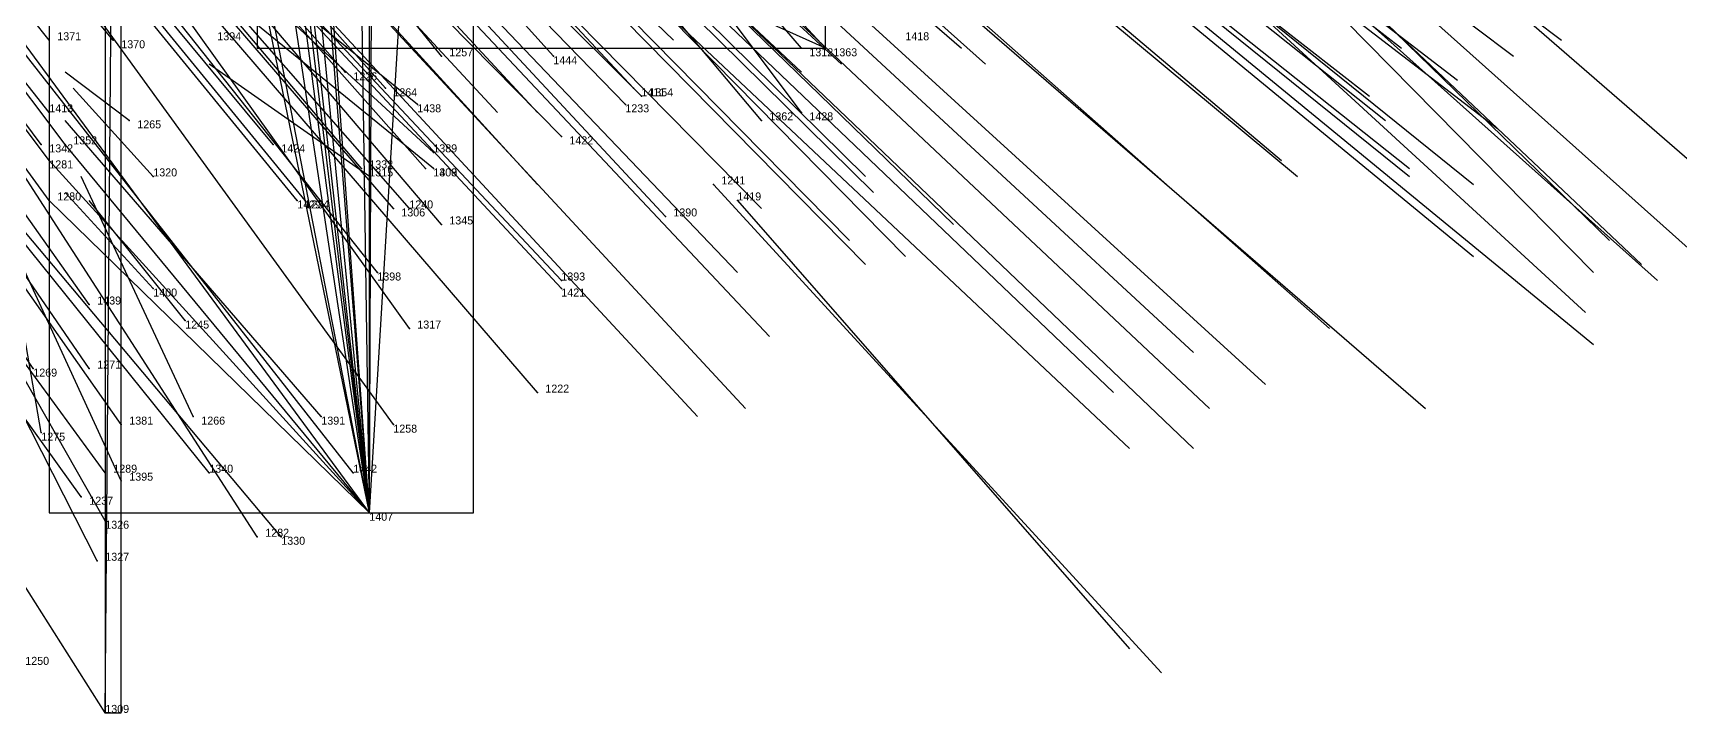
# Model space of a CAD drawing. Extents: x -0.5 to 0.59, y -0.5 to 0.59.
# Drawn here: x 0.26 to 0.4658, y -0.42 to -0.3351 of the extents above; entities that cross this region are included whole.
import ezdxf

# ---------------------------------------------------------------- set-up
doc = ezdxf.new("R2010")
doc.units = 0
for name, color, linetype in [('Clients', 3, 'CONTINUOUS'), ('Facilities', 3, 'CONTINUOUS'), ('Facilities_lines', 3, 'CONTINUOUS'), ('Min_max_boxes', 1, 'CONTINUOUS'), ('Normals', 1, 'CONTINUOUS'), ('Source_points', 5, 'CONTINUOUS'), ('Text', 3, 'CONTINUOUS')]:
    doc.layers.add(name, color=color, linetype=linetype)

msp = doc.modelspace()

# ---------------------------------------------------------------- linework, layer by layer
at = {"layer": 'Clients', "color": 5}
for p in [(0.264, -0.349, -1.093), (0.262, -0.351, -1.095), (0.262, -0.356, -1.105)]:
    msp.add_point(p, dxfattribs=at)
at = {"layer": 'Facilities', "color": 3}
for p in [(0.262, -0.336, -1.065), (0.27, -0.336, -1.079), (0.356, -0.337, -1.25), (0.359, -0.337, -1.232), (0.311, -0.338, -1.25), (0.325, -0.338, -1.25), (0.299, -0.34, -1.133), (0.304, -0.342, -1.145), (0.335, -0.342, -1.197), (0.336, -0.343, -1.2), (0.262, -0.345, -1.082), (0.308, -0.344, -1.25), (0.334, -0.344, -1.199), (0.356, -0.345, -1.25), (0.272, -0.346, -1.25), (0.351, -0.346, -1.232), (0.261, -0.349, -1.091), (0.29, -0.349, -1.135), (0.326, -0.348, -1.193), (0.301, -0.352, -1.158), (0.309, -0.352, -1.172), (0.31, -0.35, -1.25), (0.31, -0.352, -1.25), (0.275, -0.353, -1.25), (0.302, -0.353, -1.25), (0.345, -0.354, -1.236), (0.293, -0.356, -1.152), (0.294, -0.356, -1.155), (0.348, -0.356, -1.244), (0.305, -0.357, -1.175), (0.307, -0.357, -1.176), (0.339, -0.358, -1.233), (0.311, -0.359, -1.188), (0.303, -0.365, -1.186), (0.326, -0.366, -1.25), (0.275, -0.367, -1.25), (0.326, -0.367, -1.227), (0.267, -0.369, -1.139), (0.279, -0.371, -1.25), (0.307, -0.372, -1.206), (0.26, -0.377, -1.145), (0.267, -0.377, -1.154), (0.323, -0.38, -1.246), (0.271, -0.384, -1.174), (0.28, -0.383, -1.25), (0.296, -0.383, -1.25), (0.305, -0.384, -1.227), (0.261, -0.385, -1.25), (0.269, -0.39, -1.184), (0.271, -0.391, -1.25), (0.282, -0.39, -1.202), (0.3, -0.39, -1.23), (0.266, -0.393, -1.187), (0.302, -0.395, -1.25), (0.269, -0.396, -1.25), (0.288, -0.398, -1.25), (0.291, -0.398, -1.233), (0.268, -0.401, -1.25), (0.269, -0.42, -1.25)]:
    msp.add_point(p, dxfattribs=at)
at = {"layer": 'Facilities_lines', "color": 3}
for p, q in [((0.302, -0.395, -1.25), (0.303, -0.139, -1.25)), ((0.302, -0.395, -1.25), (0.283, -0.153, -1.25)), ((0.302, -0.395, -1.25), (0.285, -0.161, -1.25)), ((0.302, -0.395, -1.25), (0.274, -0.163, -1.25)), ((0.269, -0.42, -1.25), (0.271, -0.17, -1.25)), ((0.302, -0.395, -1.25), (0.281, -0.18, -1.25)), ((0.302, -0.395, -1.25), (0.315, -0.18, -1.25)), ((0.302, -0.395, -1.25), (0.271, -0.19, -1.25)), ((0.302, -0.395, -1.25), (0.299, -0.19, -1.25)), ((0.302, -0.395, -1.25), (0.28, -0.199, -1.25)), ((0.302, -0.395, -1.25), (0.302, -0.198, -1.25)), ((0.302, -0.395, -1.25), (0.263, -0.205, -1.25)), ((0.302, -0.395, -1.25), (0.265, -0.205, -1.25)), ((0.302, -0.395, -1.25), (0.278, -0.212, -1.25)), ((0.359, -0.337, -1.232), (0.288, -0.305, -1.05)), ((0.302, -0.395, -1.25), (0.264, -0.349, -1.093)), ((0.302, -0.395, -1.25), (0.262, -0.351, -1.095)), ((0.302, -0.395, -1.25), (0.262, -0.356, -1.105))]:
    msp.add_line(p, q, dxfattribs=at)
at = {"layer": 'Min_max_boxes', "color": 1}
for p, q in [((0.262, -0.139, -1.25), (0.262, -0.395, -1.25)), ((0.262, -0.139, -1.093), (0.262, -0.395, -1.093)), ((0.315, -0.395, -1.25), (0.315, -0.139, -1.25)), ((0.315, -0.395, -1.093), (0.315, -0.139, -1.093)), ((0.269, -0.17, -1.25), (0.269, -0.42, -1.25)), ((0.269, -0.17, -1.25), (0.269, -0.42, -1.25)), ((0.271, -0.42, -1.25), (0.271, -0.17, -1.25)), ((0.271, -0.42, -1.25), (0.271, -0.17, -1.25)), ((0.288, -0.305, -1.232), (0.288, -0.337, -1.232)), ((0.288, -0.305, -1.05), (0.288, -0.337, -1.05)), ((0.359, -0.337, -1.232), (0.359, -0.305, -1.232)), ((0.359, -0.337, -1.05), (0.359, -0.305, -1.05)), ((0.288, -0.337, -1.232), (0.359, -0.337, -1.232)), ((0.288, -0.337, -1.05), (0.359, -0.337, -1.05)), ((0.288, -0.337, -1.232), (0.288, -0.337, -1.05)), ((0.359, -0.337, -1.232), (0.359, -0.337, -1.05)), ((0.262, -0.395, -1.25), (0.315, -0.395, -1.25)), ((0.262, -0.395, -1.093), (0.315, -0.395, -1.093)), ((0.262, -0.395, -1.25), (0.262, -0.395, -1.093)), ((0.315, -0.395, -1.25), (0.315, -0.395, -1.093)), ((0.269, -0.42, -1.25), (0.271, -0.42, -1.25)), ((0.269, -0.42, -1.25), (0.271, -0.42, -1.25)), ((0.269, -0.42, -1.25), (0.269, -0.42, -1.25)), ((0.271, -0.42, -1.25), (0.271, -0.42, -1.25))]:
    msp.add_line(p, q, dxfattribs=at)
at = {"layer": 'Normals', "color": 1}
for p, q in [((0.262, -0.336, -1.065), (0.204, -0.263, -1.103)), ((0.27, -0.336, -1.079), (0.211, -0.265, -1.116)), ((0.299, -0.34, -1.133), (0.238, -0.271, -1.171)), ((0.335, -0.342, -1.197), (0.268, -0.27, -1.214)), ((0.262, -0.345, -1.082), (0.204, -0.272, -1.12)), ((0.304, -0.342, -1.145), (0.243, -0.273, -1.182)), ((0.334, -0.344, -1.199), (0.265, -0.273, -1.213)), ((0.336, -0.343, -1.2), (0.266, -0.273, -1.21)), ((0.274, -0.272, -0.964), (0.34, -0.336, -0.927)), ((0.359, -0.337, -1.232), (0.3, -0.273, -1.183)), ((0.261, -0.349, -1.091), (0.205, -0.275, -1.128)), ((0.264, -0.349, -1.093), (0.208, -0.275, -1.13)), ((0.262, -0.351, -1.095), (0.206, -0.277, -1.132)), ((0.255, -0.277, -0.942), (0.318, -0.345, -0.904)), ((0.26, -0.277, -0.95), (0.323, -0.345, -0.912)), ((0.289, -0.277, -1), (0.356, -0.34, -0.962)), ((0.293, -0.276, -1.006), (0.361, -0.339, -0.969)), ((0.351, -0.346, -1.232), (0.293, -0.277, -1.188)), ((0.306, -0.276, -1.029), (0.376, -0.337, -0.992)), ((0.31, -0.277, -1.039), (0.379, -0.339, -1.002)), ((0.29, -0.349, -1.135), (0.231, -0.278, -1.172)), ((0.326, -0.348, -1.193), (0.257, -0.278, -1.211)), ((0.262, -0.356, -1.105), (0.207, -0.281, -1.142)), ((0.301, -0.352, -1.158), (0.241, -0.281, -1.195)), ((0.309, -0.352, -1.172), (0.246, -0.281, -1.202)), ((0.358, -0.28, -1.135), (0.431, -0.337, -1.098)), ((0.371, -0.282, -1.166), (0.445, -0.338, -1.129)), ((0.377, -0.28, -1.174), (0.451, -0.336, -1.136)), ((0.293, -0.356, -1.152), (0.234, -0.284, -1.189)), ((0.294, -0.356, -1.155), (0.235, -0.284, -1.192)), ((0.307, -0.357, -1.176), (0.243, -0.284, -1.203)), ((0.364, -0.284, -1.155), (0.438, -0.341, -1.118)), ((0.305, -0.357, -1.175), (0.243, -0.285, -1.203)), ((0.311, -0.359, -1.188), (0.248, -0.285, -1.212)), ((0.26, -0.285, -0.965), (0.323, -0.354, -0.928)), ((0.354, -0.286, -1.137), (0.427, -0.343, -1.1)), ((0.392, -0.286, -1.213), (0.467, -0.351, -1.198)), ((0.303, -0.365, -1.186), (0.242, -0.288, -1.203)), ((0.339, -0.358, -1.233), (0.273, -0.287, -1.211)), ((0.298, -0.288, -1.036), (0.364, -0.353, -0.999)), ((0.356, -0.288, -1.144), (0.429, -0.346, -1.107)), ((0.299, -0.29, -1.041), (0.365, -0.355, -1.004)), ((0.307, -0.372, -1.206), (0.249, -0.291, -1.213)), ((0.286, -0.291, -1.02), (0.351, -0.357, -0.982)), ((0.345, -0.291, -1.129), (0.416, -0.351, -1.092)), ((0.37, -0.291, -1.176), (0.443, -0.347, -1.139)), ((0.386, -0.292, -1.211), (0.457, -0.361, -1.195)), ((0.267, -0.369, -1.139), (0.213, -0.293, -1.176)), ((0.308, -0.294, -1.065), (0.375, -0.359, -1.028)), ((0.347, -0.294, -1.137), (0.418, -0.353, -1.1)), ((0.359, -0.294, -1.161), (0.432, -0.352, -1.123)), ((0.326, -0.367, -1.227), (0.259, -0.295, -1.209)), ((0.297, -0.295, -1.046), (0.362, -0.361, -1.01)), ((0.36, -0.295, -1.163), (0.432, -0.353, -1.126)), ((0.368, -0.296, -1.181), (0.44, -0.354, -1.144)), ((0.386, -0.295, -1.214), (0.455, -0.365, -1.199)), ((0.389, -0.296, -1.221), (0.461, -0.364, -1.213)), ((0.393, -0.296, -1.23), (0.468, -0.363, -1.231)), ((0.284, -0.298, -1.029), (0.348, -0.365, -0.992)), ((0.299, -0.298, -1.055), (0.364, -0.364, -1.018)), ((0.304, -0.297, -1.062), (0.369, -0.363, -1.025)), ((0.356, -0.345, -1.25), (0.32, -0.297, -1.17)), ((0.26, -0.377, -1.145), (0.208, -0.3, -1.181)), ((0.267, -0.377, -1.154), (0.214, -0.3, -1.191)), ((0.388, -0.299, -1.225), (0.463, -0.366, -1.226)), ((0.326, -0.366, -1.25), (0.266, -0.302, -1.202)), ((0.356, -0.337, -1.25), (0.326, -0.302, -1.162)), ((0.305, -0.384, -1.227), (0.247, -0.304, -1.216)), ((0.367, -0.303, -1.189), (0.44, -0.363, -1.158)), ((0.381, -0.303, -1.216), (0.454, -0.37, -1.205)), ((0.271, -0.384, -1.174), (0.216, -0.306, -1.204)), ((0.288, -0.305, -1.05), (0.352, -0.373, -1.013)), ((0.325, -0.338, -1.25), (0.299, -0.309, -1.158)), ((0.377, -0.31, -1.221), (0.455, -0.374, -1.221)), ((0.269, -0.39, -1.184), (0.211, -0.311, -1.203)), ((0.282, -0.39, -1.202), (0.219, -0.312, -1.21)), ((0.3, -0.39, -1.23), (0.238, -0.311, -1.223)), ((0.337, -0.312, -1.149), (0.405, -0.375, -1.112)), ((0.353, -0.311, -1.175), (0.422, -0.372, -1.138)), ((0.266, -0.393, -1.187), (0.209, -0.314, -1.206)), ((0.286, -0.314, -1.061), (0.349, -0.382, -1.024)), ((0.311, -0.338, -1.25), (0.291, -0.313, -1.155)), ((0.323, -0.38, -1.246), (0.268, -0.316, -1.192)), ((0.28, -0.315, -1.054), (0.343, -0.383, -1.016)), ((0.328, -0.316, -1.138), (0.395, -0.38, -1.101)), ((0.346, -0.317, -1.172), (0.414, -0.379, -1.135)), ((0.34, -0.319, -1.165), (0.407, -0.382, -1.128)), ((0.36, -0.318, -1.201), (0.434, -0.382, -1.182)), ((0.291, -0.398, -1.233), (0.227, -0.322, -1.218)), ((0.302, -0.395, -1.25), (0.249, -0.323, -1.206)), ((0.308, -0.344, -1.25), (0.282, -0.323, -1.156)), ((0.329, -0.323, -1.153), (0.397, -0.387, -1.116)), ((0.338, -0.323, -1.169), (0.405, -0.387, -1.132)), ((0.31, -0.35, -1.25), (0.284, -0.326, -1.156)), ((0.31, -0.352, -1.25), (0.283, -0.33, -1.156)), ((0.288, -0.398, -1.25), (0.246, -0.333, -1.186)), ((0.302, -0.353, -1.25), (0.282, -0.339, -1.153)), ((0.272, -0.346, -1.25), (0.264, -0.34, -1.151)), ((0.275, -0.353, -1.25), (0.265, -0.342, -1.151)), ((0.296, -0.383, -1.25), (0.264, -0.346, -1.163)), ((0.268, -0.401, -1.25), (0.242, -0.35, -1.168)), ((0.271, -0.391, -1.25), (0.253, -0.352, -1.159)), ((0.28, -0.383, -1.25), (0.266, -0.353, -1.156)), ((0.345, -0.354, -1.236), (0.401, -0.415, -1.292)), ((0.261, -0.385, -1.25), (0.256, -0.356, -1.154)), ((0.275, -0.367, -1.25), (0.264, -0.355, -1.151)), ((0.279, -0.371, -1.25), (0.267, -0.356, -1.152)), ((0.348, -0.356, -1.244), (0.397, -0.412, -1.311)), ((0.269, -0.42, -1.25), (0.229, -0.357, -1.184)), ((0.269, -0.396, -1.25), (0.249, -0.361, -1.159))]:
    msp.add_line(p, q, dxfattribs=at)
at = {"layer": 'Source_points', "color": 5}
for p in [(0.262, -0.336, -1.065), (0.27, -0.336, -1.079), (0.356, -0.337, -1.25), (0.359, -0.337, -1.232), (0.311, -0.338, -1.25), (0.325, -0.338, -1.25), (0.299, -0.34, -1.133), (0.304, -0.342, -1.145), (0.335, -0.342, -1.197), (0.336, -0.343, -1.2), (0.262, -0.345, -1.082), (0.308, -0.344, -1.25), (0.334, -0.344, -1.199), (0.356, -0.345, -1.25), (0.272, -0.346, -1.25), (0.351, -0.346, -1.232), (0.261, -0.349, -1.091), (0.264, -0.349, -1.093), (0.29, -0.349, -1.135), (0.326, -0.348, -1.193), (0.262, -0.351, -1.095), (0.301, -0.352, -1.158), (0.309, -0.352, -1.172), (0.31, -0.35, -1.25), (0.31, -0.352, -1.25), (0.275, -0.353, -1.25), (0.302, -0.353, -1.25), (0.345, -0.354, -1.236), (0.262, -0.356, -1.105), (0.293, -0.356, -1.152), (0.294, -0.356, -1.155), (0.348, -0.356, -1.244), (0.305, -0.357, -1.175), (0.307, -0.357, -1.176), (0.339, -0.358, -1.233), (0.311, -0.359, -1.188), (0.303, -0.365, -1.186), (0.326, -0.366, -1.25), (0.275, -0.367, -1.25), (0.326, -0.367, -1.227), (0.267, -0.369, -1.139), (0.279, -0.371, -1.25), (0.307, -0.372, -1.206), (0.26, -0.377, -1.145), (0.267, -0.377, -1.154), (0.323, -0.38, -1.246), (0.271, -0.384, -1.174), (0.28, -0.383, -1.25), (0.296, -0.383, -1.25), (0.305, -0.384, -1.227), (0.261, -0.385, -1.25), (0.269, -0.39, -1.184), (0.271, -0.391, -1.25), (0.282, -0.39, -1.202), (0.3, -0.39, -1.23), (0.266, -0.393, -1.187), (0.302, -0.395, -1.25), (0.269, -0.396, -1.25), (0.288, -0.398, -1.25), (0.291, -0.398, -1.233), (0.268, -0.401, -1.25), (0.269, -0.42, -1.25)]:
    msp.add_point(p, dxfattribs=at)

# ---------------------------------------------------------------- texts
at = {"layer": 'Text', "color": 3}
for s, p in [('1371', (0.263, -0.336, -1.065)), ('1394', (0.283, -0.336, -1.096)), ('1418', (0.369, -0.336, -1.25)), ('1370', (0.271, -0.337, -1.079)), ('1257', (0.312, -0.338, -1.25)), ('1312', (0.357, -0.338, -1.25)), ('1363', (0.36, -0.338, -1.232)), ('1444', (0.325, -0.339, -1.25)), ('1226', (0.3, -0.341, -1.133)), ('1264', (0.305, -0.343, -1.145)), ('1411', (0.336, -0.343, -1.197)), ('1354', (0.337, -0.343, -1.2)), ('1413', (0.262, -0.345, -1.082)), ('1438', (0.308, -0.345, -1.25)), ('1233', (0.334, -0.345, -1.199)), ('1362', (0.352, -0.346, -1.232)), ('1428', (0.357, -0.346, -1.25)), ('1265', (0.273, -0.347, -1.25)), ('1342', (0.262, -0.35, -1.091)), ('1352', (0.265, -0.349, -1.093)), ('1424', (0.291, -0.35, -1.135)), ('1389', (0.31, -0.35, -1.25)), ('1422', (0.327, -0.349, -1.193)), ('1281', (0.262, -0.352, -1.095)), ('1320', (0.275, -0.353, -1.25)), ('1332', (0.302, -0.352, -1.158)), ('1315', (0.302, -0.353, -1.25)), ('1300', (0.31, -0.353, -1.25)), ('1403', (0.31, -0.353, -1.172)), ('1241', (0.346, -0.354, -1.236)), ('1280', (0.263, -0.356, -1.105)), ('1429', (0.293, -0.357, -1.152)), ('1234', (0.294, -0.357, -1.155)), ('1240', (0.307, -0.357, -1.176)), ('1419', (0.348, -0.356, -1.244)), ('1306', (0.306, -0.358, -1.175)), ('1345', (0.312, -0.359, -1.188)), ('1390', (0.34, -0.358, -1.233)), ('1398', (0.303, -0.366, -1.186)), ('1393', (0.326, -0.366, -1.25)), ('1439', (0.268, -0.369, -1.139)), ('1400', (0.275, -0.368, -1.25)), ('1421', (0.326, -0.368, -1.227)), ('1245', (0.279, -0.372, -1.25)), ('1317', (0.308, -0.372, -1.206)), ('1271', (0.268, -0.377, -1.154)), ('1269', (0.26, -0.378, -1.145)), ('1222', (0.324, -0.38, -1.246)), ('1381', (0.272, -0.384, -1.174)), ('1266', (0.281, -0.384, -1.25)), ('1391', (0.296, -0.384, -1.25)), ('1258', (0.305, -0.385, -1.227)), ('1275', (0.261, -0.386, -1.25)), ('1289', (0.27, -0.39, -1.184)), ('1340', (0.282, -0.39, -1.202)), ('1442', (0.3, -0.39, -1.23)), ('1395', (0.272, -0.391, -1.25)), ('1237', (0.267, -0.394, -1.187)), ('1407', (0.302, -0.396, -1.25)), ('1326', (0.269, -0.397, -1.25)), ('1282', (0.289, -0.398, -1.25)), ('1330', (0.291, -0.399, -1.233)), ('1327', (0.269, -0.401, -1.25)), ('1250', (0.259, -0.414, -1.218)), ('1309', (0.269, -0.42, -1.25))]:
    msp.add_text(s, height=0.001, dxfattribs=at).set_placement(p)

doc.saveas('drawing.dxf')
